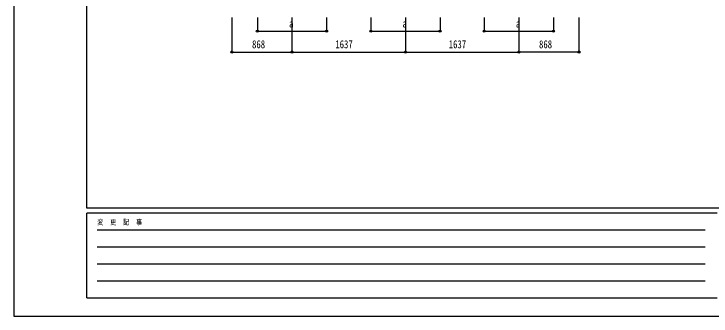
# Model space of a CAD drawing. Units: millimetres, scale not verified. Extents: x -14718 to 14718, y -10395 to 10395.
# Drawn here: x -14718 to -4656, y -10395 to -6034 of the extents above; entities that cross this region are included whole.
import ezdxf
from ezdxf.enums import TextEntityAlignment as Align

# ---------------------------------------------------------------- set-up
doc = ezdxf.new("R2010")
doc.units = ezdxf.units.MM
doc.header["$LTSCALE"] = 40
doc.layers.add('0-6_YKK_D', color=6, linetype='Continuous')
doc.layers.add('0-7_YKK_ZWAK', color=7, linetype='Continuous')
doc.styles.add('ＭＳ ゴシック', font='')
doc.styles.get('ＭＳ ゴシック').set_extended_font_data('MS Gothic')

msp = doc.modelspace()

# ---------------------------------------------------------------- linework, layer by layer
at = {"layer": '0-6_YKK_D'}
for p, q in [((-11572.34, -6083.86), (-11572.34, -6584.86)), ((-11204.34, -6083.86), (-11204.34, -6284.86)), ((-10704.34, -6083.86), (-10704.34, -6584.86)), ((-10704.34, -6083.86), (-10704.34, -6584.86)), ((-10204.34, -6083.86), (-10204.34, -6284.86)), ((-9567.34, -6083.86), (-9567.34, -6284.86)), ((-9067.34, -6083.86), (-9067.34, -6584.86)), ((-9067.34, -6083.86), (-9067.34, -6584.86)), ((-8567.34, -6083.86), (-8567.34, -6284.86)), ((-7930.34, -6083.86), (-7930.34, -6284.86)), ((-7430.34, -6083.86), (-7430.34, -6584.86)), ((-7430.34, -6083.86), (-7430.34, -6584.86)), ((-6930.34, -6083.86), (-6930.34, -6284.86)), ((-6562.34, -6083.86), (-6562.34, -6584.86)), ((-11204.34, -6283.86), (-10204.34, -6283.86)), ((-9567.34, -6283.86), (-8567.34, -6283.86)), ((-7930.34, -6283.86), (-6930.34, -6283.86)), ((-11572.34, -6583.86), (-10704.34, -6583.86)), ((-10704.34, -6583.86), (-9067.34, -6583.86)), ((-9067.34, -6583.86), (-7430.34, -6583.86)), ((-6562.34, -6583.86), (-7430.34, -6583.86))]:
    msp.add_line(p, q, dxfattribs=at)
for centre in [(-11204.34, -6283.86), (-10204.34, -6283.86), (-9567.34, -6283.86), (-8567.34, -6283.86), (-7930.34, -6283.86), (-6930.34, -6283.86), (-11572.34, -6583.86), (-10704.34, -6583.86), (-10704.34, -6583.86), (-9067.34, -6583.86), (-9067.34, -6583.86), (-7430.34, -6583.86), (-7430.34, -6583.86), (-6562.34, -6583.86)]:
    msp.add_circle(centre, 14.88, dxfattribs=at)
at = {"layer": '0-7_YKK_ZWAK'}
for p, q in [((-13667.43, -8837.5), (-13667.43, 9712.5)), ((13632.57, -8837.5), (-13667.43, -8837.5)), ((-4567.43, -8907.5), (-13667.43, -8907.5)), ((-13667.43, -10132.5), (-13667.43, -8907.5)), ((-13518.68, -9152.5), (-4742.43, -9152.5)), ((-13518.68, -9397.5), (-4742.43, -9397.5)), ((-13518.68, -9642.5), (-4742.43, -9642.5)), ((-13518.68, -9887.5), (-4742.43, -9887.5)), ((-13667.43, -10132.5), (-4567.43, -10132.5))]:
    msp.add_line(p, q, dxfattribs=at)
msp.add_lwpolyline([(-14717.5, -10395), (14717.5, -10395), (14717.5, 10395), (-14717.5, 10395)], close=True, dxfattribs=at)

# ---------------------------------------------------------------- texts
at = {"layer": '0-6_YKK_D', "style": 'ＭＳ ゴシック', "width": 0.8}
for s, p in [('a', (-10746.34, -6263.86)), ('a', (-9109.34, -6263.86)), ('a', (-7472.34, -6263.86)), ('868', (-11281.14, -6563.86)), ('1637', (-10079.04, -6563.86)), ('1637', (-8442.04, -6563.86)), ('868', (-7139.14, -6563.86))]:
    msp.add_text(s, height=115.5, dxfattribs=at).set_placement(p, align=Align.BOTTOM_LEFT)
at = {"layer": '0-7_YKK_ZWAK', "style": 'ＭＳ ゴシック', "width": 0.8}
msp.add_text('変  更  記  事', height=76.98, dxfattribs=at).set_placement((-13514.59, -9100), align=Align.BOTTOM_LEFT)

doc.saveas('drawing.dxf')
